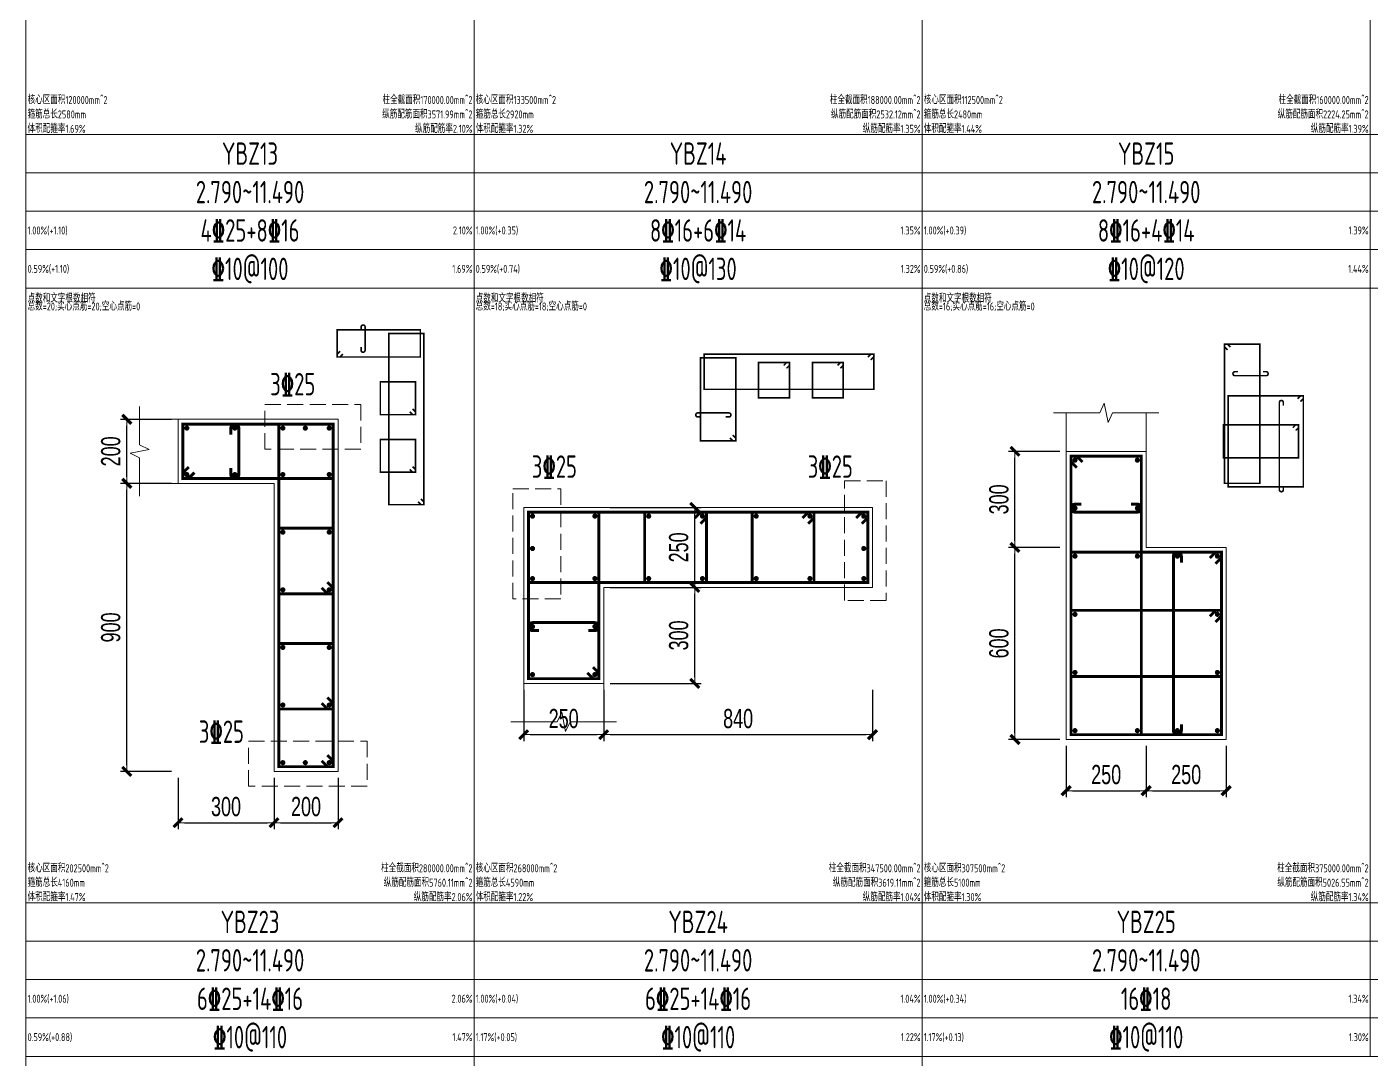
# Model space of a CAD drawing. Extents: x -129922 to 1190196, y -520662 to 139923.
# Drawn here: x 386104 to 407104, y -293520 to -277397 of the extents above; entities that cross this region are included whole.
import ezdxf
from ezdxf.enums import TextEntityAlignment as Align

# ---------------------------------------------------------------- set-up
doc = ezdxf.new("R2010")
doc.units = 0
doc.header["$LTSCALE"] = 1000
doc.header["$MEASUREMENT"] = 0
doc.linetypes.add('DASH', pattern=[0.35, 0.25, -0.1])
for name, color, linetype, lineweight in [('S-墙柱-REIN', 1, 'Continuous', 20), ('S-墙柱-大样细线', 7, 'Continuous', 20), ('S-墙柱-编号', 4, 'Continuous', 20), ('S-大样-DIM', 3, 'Continuous', 20), ('S-大样-REIN', 1, 'Continuous', 20), ('S-大样-实线', 2, 'Continuous', 20), ('S-板-BEAM', 4, 'DASH', 20), ('S-通用-TAB', 7, 'Continuous', 20)]:
    doc.layers.add(name, color=color, linetype=linetype, lineweight=lineweight)
doc.layers.add('z-计算配筋', color=7, linetype='Continuous')
doc.layers.add('配箍校核', color=34, linetype='Continuous', plot=False)
doc.styles.add('BW_Dim', font='Bweng.shx', dxfattribs={"width": 0.7, "bigfont": 'hztxt.shx'})
doc.styles.add('BW_Rein', font='tssdeng.shx', dxfattribs={"width": 0.7, "bigfont": 'hztxt.shx'})
doc.styles.add('TSSD_Rein', font='tssdeng.shx', dxfattribs={"width": 0.7, "bigfont": 'hztxt.shx'})
doc.dimstyles.new('Cyz_20_100', dxfattribs={"dimtxt": 300, "dimasz": 100, "dimexe": 100, "dimexo": 100, "dimgap": 100, "dimtad": 1, "dimdec": 0, "dimlfac": 0.2, "dimzin": 0, "dimdsep": 46, "dimtxsty": 'BW_Dim', "dimblk": '_bwk', "dimcen": 0, "dimclrt": 7, "dimadec": 0, "dimazin": 0, "dimtfac": 1, "dimtdec": 0, "dimtix": 1, "dimtmove": 2, "dimatfit": 0, "dimfxl": 0, "dimtolj": 1, "dimtzin": 0, "dimarcsym": 0})

# ---------------------------------------------------------------- blocks, each defined once
blk = doc.blocks.new('_bwk')
blk.add_line((-1, 0), (0, 0))
at = {"const_width": 0.5}
blk.add_lwpolyline([(-0.7, -0.7), (0.7, 0.7)], dxfattribs=at)
blk = doc.blocks.new('*D1531')
at = {"layer": 'Defpoints', "color": 0, "transparency": 16777216}
for p in [(403590, -288527), (404840, -288527), (404840, -289327)]:
    blk.add_point(p, dxfattribs=at)
at = {"layer": 'S-大样-DIM', "color": 0, "lineweight": -2, "transparency": 16777216}
for p, q in [((403590, -288627), (403590, -289427)), ((404840, -288627), (404840, -289427)), ((403690, -289327), (404740, -289327))]:
    blk.add_line(p, q, dxfattribs=at)
at = {"layer": 'S-大样-DIM', "color": 0, "lineweight": -2, "transparency": 16777216, "xscale": 100, "yscale": 100, "zscale": 100, "rotation": 180}
blk.add_blockref('_bwk', (403590, -289327), dxfattribs=at)
at = {"layer": 'S-大样-DIM', "color": 0, "lineweight": -2, "transparency": 16777216, "xscale": 100, "yscale": 100, "zscale": 100}
blk.add_blockref('_bwk', (404840, -289327), dxfattribs=at)
at = {"layer": 'S-大样-DIM', "color": 7, "transparency": 16777216, "insert": (404215, -289077), "char_height": 300, "attachment_point": 5, "style": 'BW_Dim'}
blk.add_mtext('\\A1;250', dxfattribs=at)
blk = doc.blocks.new('*D1532')
at = {"layer": 'Defpoints', "color": 0, "transparency": 16777216}
for p in [(402340, -288527), (403590, -288527), (403590, -289327)]:
    blk.add_point(p, dxfattribs=at)
at = {"layer": 'S-大样-DIM', "color": 0, "lineweight": -2, "transparency": 16777216}
for p, q in [((402340, -288627), (402340, -289427)), ((403590, -288627), (403590, -289427)), ((402440, -289327), (403490, -289327))]:
    blk.add_line(p, q, dxfattribs=at)
at = {"layer": 'S-大样-DIM', "color": 0, "lineweight": -2, "transparency": 16777216, "xscale": 100, "yscale": 100, "zscale": 100, "rotation": 180}
blk.add_blockref('_bwk', (402340, -289327), dxfattribs=at)
at = {"layer": 'S-大样-DIM', "color": 0, "lineweight": -2, "transparency": 16777216, "xscale": 100, "yscale": 100, "zscale": 100}
blk.add_blockref('_bwk', (403590, -289327), dxfattribs=at)
at = {"layer": 'S-大样-DIM', "color": 7, "transparency": 16777216, "insert": (402965, -289077), "char_height": 300, "attachment_point": 5, "style": 'BW_Dim'}
blk.add_mtext('\\A1;250', dxfattribs=at)
blk = doc.blocks.new('*D1533')
at = {"layer": 'Defpoints', "color": 0, "transparency": 16777216}
for p in [(401540, -284027), (402340, -284027), (402340, -285527)]:
    blk.add_point(p, dxfattribs=at)
at = {"layer": 'S-大样-DIM', "color": 0, "lineweight": -2, "transparency": 16777216}
for p, q in [((402240, -284027), (401440, -284027)), ((401540, -285427), (401540, -284127)), ((402240, -285527), (401440, -285527))]:
    blk.add_line(p, q, dxfattribs=at)
at = {"layer": 'S-大样-DIM', "color": 0, "lineweight": -2, "transparency": 16777216, "xscale": 100, "yscale": 100, "zscale": 100}
for p, rotation in [((401540, -284027), 90), ((401540, -285527), 270)]:
    blk.add_blockref('_bwk', p, dxfattribs=dict(at, rotation=rotation))
at = {"layer": 'S-大样-DIM', "color": 7, "transparency": 16777216, "insert": (401290, -284777), "char_height": 300, "attachment_point": 5, "rotation": 90, "style": 'BW_Dim'}
blk.add_mtext('\\A1;300', dxfattribs=at)
blk = doc.blocks.new('*D1534')
at = {"layer": 'Defpoints', "color": 0, "transparency": 16777216}
for p in [(401540, -285527), (402340, -285527), (402340, -288527)]:
    blk.add_point(p, dxfattribs=at)
at = {"layer": 'S-大样-DIM', "color": 0, "lineweight": -2, "transparency": 16777216}
for p, q in [((402240, -285527), (401440, -285527)), ((401540, -288427), (401540, -285627)), ((402240, -288527), (401440, -288527))]:
    blk.add_line(p, q, dxfattribs=at)
at = {"layer": 'S-大样-DIM', "color": 0, "lineweight": -2, "transparency": 16777216, "xscale": 100, "yscale": 100, "zscale": 100}
for p, rotation in [((401540, -285527), 90), ((401540, -288527), 270)]:
    blk.add_blockref('_bwk', p, dxfattribs=dict(at, rotation=rotation))
at = {"layer": 'S-大样-DIM', "color": 7, "transparency": 16777216, "insert": (401290, -287027), "char_height": 300, "attachment_point": 5, "rotation": 90, "style": 'BW_Dim'}
blk.add_mtext('\\A1;600', dxfattribs=at)
blk = doc.blocks.new('*D1535')
at = {"layer": 'Defpoints', "color": 0, "transparency": 16777216}
for p in [(395115, -287652), (399315, -287652), (399315, -288452)]:
    blk.add_point(p, dxfattribs=at)
at = {"layer": 'S-大样-DIM', "color": 0, "lineweight": -2, "transparency": 16777216}
for p, q in [((395115, -287752), (395115, -288552)), ((399315, -287752), (399315, -288552)), ((395215, -288452), (399215, -288452))]:
    blk.add_line(p, q, dxfattribs=at)
at = {"layer": 'S-大样-DIM', "color": 0, "lineweight": -2, "transparency": 16777216, "xscale": 100, "yscale": 100, "zscale": 100, "rotation": 180}
blk.add_blockref('_bwk', (395115, -288452), dxfattribs=at)
at = {"layer": 'S-大样-DIM', "color": 0, "lineweight": -2, "transparency": 16777216, "xscale": 100, "yscale": 100, "zscale": 100}
blk.add_blockref('_bwk', (399315, -288452), dxfattribs=at)
at = {"layer": 'S-大样-DIM', "color": 7, "transparency": 16777216, "insert": (397215, -288202), "char_height": 300, "attachment_point": 5, "style": 'BW_Dim'}
blk.add_mtext('\\A1;840', dxfattribs=at)
blk = doc.blocks.new('*D1536')
at = {"layer": 'Defpoints', "color": 0, "transparency": 16777216}
for p in [(393865, -287652), (395115, -287652), (395115, -288452)]:
    blk.add_point(p, dxfattribs=at)
at = {"layer": 'S-大样-DIM', "color": 0, "lineweight": -2, "transparency": 16777216}
for p, q in [((393865, -287752), (393865, -288552)), ((395115, -287752), (395115, -288552)), ((393965, -288452), (395015, -288452))]:
    blk.add_line(p, q, dxfattribs=at)
at = {"layer": 'S-大样-DIM', "color": 0, "lineweight": -2, "transparency": 16777216, "xscale": 100, "yscale": 100, "zscale": 100, "rotation": 180}
blk.add_blockref('_bwk', (393865, -288452), dxfattribs=at)
at = {"layer": 'S-大样-DIM', "color": 0, "lineweight": -2, "transparency": 16777216, "xscale": 100, "yscale": 100, "zscale": 100}
blk.add_blockref('_bwk', (395115, -288452), dxfattribs=at)
at = {"layer": 'S-大样-DIM', "color": 7, "transparency": 16777216, "insert": (394490, -288202), "char_height": 300, "attachment_point": 5, "style": 'BW_Dim'}
blk.add_mtext('\\A1;250', dxfattribs=at)
blk = doc.blocks.new('*D1537')
at = {"layer": 'Defpoints', "color": 0, "transparency": 16777216}
for p in [(395115, -284902), (396538, -284902), (395115, -286152)]:
    blk.add_point(p, dxfattribs=at)
at = {"layer": 'S-大样-DIM', "color": 0, "lineweight": -2, "transparency": 16777216}
for p, q in [((395215, -284902), (396638, -284902)), ((396538, -286052), (396538, -285002)), ((395215, -286152), (396638, -286152))]:
    blk.add_line(p, q, dxfattribs=at)
at = {"layer": 'S-大样-DIM', "color": 0, "lineweight": -2, "transparency": 16777216, "xscale": 100, "yscale": 100, "zscale": 100}
for p, rotation in [((396538, -284902), 90), ((396538, -286152), 270)]:
    blk.add_blockref('_bwk', p, dxfattribs=dict(at, rotation=rotation))
at = {"layer": 'S-大样-DIM', "color": 7, "transparency": 16777216, "insert": (396288, -285527), "char_height": 300, "attachment_point": 5, "rotation": 90, "style": 'BW_Dim'}
blk.add_mtext('\\A1;250', dxfattribs=at)
blk = doc.blocks.new('*D1538')
at = {"layer": 'Defpoints', "color": 0, "transparency": 16777216}
for p in [(395115, -286152), (396538, -286152), (395115, -287652)]:
    blk.add_point(p, dxfattribs=at)
at = {"layer": 'S-大样-DIM', "color": 0, "lineweight": -2, "transparency": 16777216}
for p, q in [((395215, -286152), (396638, -286152)), ((396538, -287552), (396538, -286252)), ((395215, -287652), (396638, -287652))]:
    blk.add_line(p, q, dxfattribs=at)
at = {"layer": 'S-大样-DIM', "color": 0, "lineweight": -2, "transparency": 16777216, "xscale": 100, "yscale": 100, "zscale": 100}
for p, rotation in [((396538, -286152), 90), ((396538, -287652), 270)]:
    blk.add_blockref('_bwk', p, dxfattribs=dict(at, rotation=rotation))
at = {"layer": 'S-大样-DIM', "color": 7, "transparency": 16777216, "insert": (396288, -286902), "char_height": 300, "attachment_point": 5, "rotation": 90, "style": 'BW_Dim'}
blk.add_mtext('\\A1;300', dxfattribs=at)
blk = doc.blocks.new('*D1539')
at = {"layer": 'Defpoints', "color": 0, "transparency": 16777216}
for p in [(389965, -289027), (390965, -289027), (390965, -289827)]:
    blk.add_point(p, dxfattribs=at)
at = {"layer": 'S-大样-DIM', "color": 0, "lineweight": -2, "transparency": 16777216}
for p, q in [((389965, -289127), (389965, -289927)), ((390965, -289127), (390965, -289927)), ((390065, -289827), (390865, -289827))]:
    blk.add_line(p, q, dxfattribs=at)
at = {"layer": 'S-大样-DIM', "color": 0, "lineweight": -2, "transparency": 16777216, "xscale": 100, "yscale": 100, "zscale": 100, "rotation": 180}
blk.add_blockref('_bwk', (389965, -289827), dxfattribs=at)
at = {"layer": 'S-大样-DIM', "color": 0, "lineweight": -2, "transparency": 16777216, "xscale": 100, "yscale": 100, "zscale": 100}
blk.add_blockref('_bwk', (390965, -289827), dxfattribs=at)
at = {"layer": 'S-大样-DIM', "color": 7, "transparency": 16777216, "insert": (390465, -289577), "char_height": 300, "attachment_point": 5, "style": 'BW_Dim'}
blk.add_mtext('\\A1;200', dxfattribs=at)
blk = doc.blocks.new('*D1540')
at = {"layer": 'Defpoints', "color": 0, "transparency": 16777216}
for p in [(388465, -289027), (389965, -289027), (389965, -289827)]:
    blk.add_point(p, dxfattribs=at)
at = {"layer": 'S-大样-DIM', "color": 0, "lineweight": -2, "transparency": 16777216}
for p, q in [((388465, -289127), (388465, -289927)), ((389965, -289127), (389965, -289927)), ((388565, -289827), (389865, -289827))]:
    blk.add_line(p, q, dxfattribs=at)
at = {"layer": 'S-大样-DIM', "color": 0, "lineweight": -2, "transparency": 16777216, "xscale": 100, "yscale": 100, "zscale": 100, "rotation": 180}
blk.add_blockref('_bwk', (388465, -289827), dxfattribs=at)
at = {"layer": 'S-大样-DIM', "color": 0, "lineweight": -2, "transparency": 16777216, "xscale": 100, "yscale": 100, "zscale": 100}
blk.add_blockref('_bwk', (389965, -289827), dxfattribs=at)
at = {"layer": 'S-大样-DIM', "color": 7, "transparency": 16777216, "insert": (389215, -289577), "char_height": 300, "attachment_point": 5, "style": 'BW_Dim'}
blk.add_mtext('\\A1;300', dxfattribs=at)
blk = doc.blocks.new('*D1541')
at = {"layer": 'Defpoints', "color": 0, "transparency": 16777216}
for p in [(387665, -283527), (388465, -283527), (388465, -284527)]:
    blk.add_point(p, dxfattribs=at)
at = {"layer": 'S-大样-DIM', "color": 0, "lineweight": -2, "transparency": 16777216}
for p, q in [((388365, -283527), (387565, -283527)), ((387665, -284427), (387665, -283627)), ((388365, -284527), (387565, -284527))]:
    blk.add_line(p, q, dxfattribs=at)
at = {"layer": 'S-大样-DIM', "color": 0, "lineweight": -2, "transparency": 16777216, "xscale": 100, "yscale": 100, "zscale": 100}
for p, rotation in [((387665, -283527), 90), ((387665, -284527), 270)]:
    blk.add_blockref('_bwk', p, dxfattribs=dict(at, rotation=rotation))
at = {"layer": 'S-大样-DIM', "color": 7, "transparency": 16777216, "insert": (387415, -284027), "char_height": 300, "attachment_point": 5, "rotation": 90, "style": 'BW_Dim'}
blk.add_mtext('\\A1;200', dxfattribs=at)
blk = doc.blocks.new('*D1542')
at = {"layer": 'Defpoints', "color": 0, "transparency": 16777216}
for p in [(387665, -284527), (388465, -284527), (388465, -289027)]:
    blk.add_point(p, dxfattribs=at)
at = {"layer": 'S-大样-DIM', "color": 0, "lineweight": -2, "transparency": 16777216}
for p, q in [((388365, -284527), (387565, -284527)), ((387665, -288927), (387665, -284627)), ((388365, -289027), (387565, -289027))]:
    blk.add_line(p, q, dxfattribs=at)
at = {"layer": 'S-大样-DIM', "color": 0, "lineweight": -2, "transparency": 16777216, "xscale": 100, "yscale": 100, "zscale": 100}
for p, rotation in [((387665, -284527), 90), ((387665, -289027), 270)]:
    blk.add_blockref('_bwk', p, dxfattribs=dict(at, rotation=rotation))
at = {"layer": 'S-大样-DIM', "color": 7, "transparency": 16777216, "insert": (387415, -286777), "char_height": 300, "attachment_point": 5, "rotation": 90, "style": 'BW_Dim'}
blk.add_mtext('\\A1;900', dxfattribs=at)

msp = doc.modelspace()

# ---------------------------------------------------------------- linework, layer by layer
at = {"layer": 'S-墙柱-REIN', "const_width": 40}
for points in [[(388582.7, -283664.2, 1), (388622.7, -283664.2, 1)], [(389332.7, -283664.2, 1), (389372.7, -283664.2, 1)], [(390082.7, -283664.2, 1), (390122.7, -283664.2, 1)], [(390433.8, -283664.2, 1), (390473.8, -283664.2, 1)], [(390807.7, -283664.2, 1), (390847.7, -283664.2, 1)], [(402457.7, -284164.2, 1), (402497.7, -284164.2, 1)], [(403432.7, -284164.2, 1), (403472.7, -284164.2, 1)], [(388582.7, -284389.2, 1), (388622.7, -284389.2, 1)], [(389332.7, -284389.2, 1), (389372.7, -284389.2, 1)], [(390082.7, -284389.2, 1), (390122.7, -284389.2, 1)], [(390807.7, -284389.2, 1), (390847.7, -284389.2, 1)], [(402457.7, -284914.2, 1), (402497.7, -284914.2, 1)], [(403432.7, -284914.2, 1), (403472.7, -284914.2, 1)], [(393982.7, -285039.2, 1), (394022.7, -285039.2, 1)], [(394957.7, -285039.2, 1), (394997.7, -285039.2, 1)], [(395797.7, -285039.2, 1), (395837.7, -285039.2, 1)], [(396637.7, -285039.2, 1), (396677.7, -285039.2, 1)], [(397477.7, -285039.2, 1), (397517.7, -285039.2, 1)], [(398317.7, -285039.2, 1), (398357.7, -285039.2, 1)], [(399157.7, -285039.2, 1), (399197.7, -285039.2, 1)], [(390082.7, -285289.2, 1), (390122.7, -285289.2, 1)], [(390807.7, -285289.2, 1), (390847.7, -285289.2, 1)], [(393982.7, -285544.6, 1), (394022.7, -285544.6, 1)], [(399157.7, -285544.6, 1), (399197.7, -285544.6, 1)], [(402457.7, -285664.2, 1), (402497.7, -285664.2, 1)], [(403432.7, -285664.2, 1), (403472.7, -285664.2, 1)], [(404057.7, -285664.2, 1), (404097.7, -285664.2, 1)], [(404682.7, -285664.2, 1), (404722.7, -285664.2, 1)], [(393982.7, -286014.2, 1), (394022.7, -286014.2, 1)], [(394957.7, -286014.2, 1), (394997.7, -286014.2, 1)], [(395797.7, -286014.2, 1), (395837.7, -286014.2, 1)], [(396637.7, -286014.2, 1), (396677.7, -286014.2, 1)], [(397477.7, -286014.2, 1), (397517.7, -286014.2, 1)], [(398317.7, -286014.2, 1), (398357.7, -286014.2, 1)], [(399157.7, -286014.2, 1), (399197.7, -286014.2, 1)], [(390082.7, -286189.2, 1), (390122.7, -286189.2, 1)], [(390807.7, -286189.2, 1), (390847.7, -286189.2, 1)], [(402457.7, -286572.6, 1), (402497.7, -286572.6, 1)], [(404682.7, -286572.6, 1), (404722.7, -286572.6, 1)], [(393982.7, -286764.2, 1), (394022.7, -286764.2, 1)], [(394957.7, -286764.2, 1), (394997.7, -286764.2, 1)], [(390082.7, -287089.2, 1), (390122.7, -287089.2, 1)], [(390807.7, -287089.2, 1), (390847.7, -287089.2, 1)], [(393982.7, -287514.2, 1), (394022.7, -287514.2, 1)], [(394957.7, -287514.2, 1), (394997.7, -287514.2, 1)], [(402457.7, -287480.9, 1), (402497.7, -287480.9, 1)], [(404682.7, -287480.9, 1), (404722.7, -287480.9, 1)], [(390082.7, -287989.2, 1), (390122.7, -287989.2, 1)], [(390807.7, -287989.2, 1), (390847.7, -287989.2, 1)], [(402457.7, -288389.2, 1), (402497.7, -288389.2, 1)], [(403432.7, -288389.2, 1), (403472.7, -288389.2, 1)], [(404057.7, -288389.2, 1), (404097.7, -288389.2, 1)], [(404682.7, -288389.2, 1), (404722.7, -288389.2, 1)], [(390082.7, -288889.2, 1), (390122.7, -288889.2, 1)], [(390433.8, -288889.2, 1), (390473.8, -288889.2, 1)], [(390807.7, -288889.2, 1), (390847.7, -288889.2, 1)]]:
    msp.add_lwpolyline(points, format="xyb", close=True, dxfattribs=at)
at = {"layer": 'S-墙柱-大样细线'}
for points in [[(389965.2, -284526.7), (388465.2, -284526.7), (388465.2, -283526.7), (390965.2, -283526.7), (390965.2, -289026.7), (389965.2, -289026.7)], [(403590.2, -285526.7), (404840.2, -285526.7), (404840.2, -288526.7), (402340.2, -288526.7), (402340.2, -284026.7), (403590.2, -284026.7)], [(395115.2, -286151.7), (395115.2, -287651.7), (393865.2, -287651.7), (393865.2, -284901.7), (399315.2, -284901.7), (399315.2, -286151.7)]]:
    msp.add_lwpolyline(points, close=True, dxfattribs=at)
at = {"layer": 'S-大样-REIN', "color": 1}
for points, const_width in [([(390996.2, -282463.4), (390950.3, -282509.4), (390950.3, -282553.6), (392250.3, -282553.6), (392250.3, -282128.6), (390950.3, -282128.6), (390950.3, -282553.6), (390994.5, -282553.6), (391040.4, -282507.6)], 25), ([(392216.4, -284813.9), (392262.3, -284859.9), (392306.5, -284859.9), (392306.5, -282184.9), (391756.5, -282184.9), (391756.5, -284859.9), (392306.5, -284859.9), (392306.5, -284815.7), (392260.6, -284769.7)], 25), ([(404904.4, -282397.5), (404858.4, -282351.5), (404814.2, -282351.5), (404814.2, -284526.5), (405364.2, -284526.5), (405364.2, -282351.5), (404814.2, -282351.5), (404814.2, -282395.7), (404860.2, -282441.7)], 25), ([(397087.6, -283818.3), (397133.5, -283864.2), (397177.7, -283864.2), (397177.7, -282564.2), (396627.7, -282564.2), (396627.7, -283864.2), (397177.7, -283864.2), (397177.7, -283820.1), (397131.8, -283774.1)], 25), ([(399288, -282598.2), (399334, -282552.2), (399334, -282508), (396684, -282508), (396684, -283058), (399334, -283058), (399334, -282508), (399289.8, -282508), (399243.8, -282554)], 25), ([(405999.5, -283248), (406045.4, -283202), (406045.4, -283157.8), (404870.4, -283157.8), (404870.4, -284582.8), (406045.4, -284582.8), (406045.4, -283157.8), (406001.2, -283157.8), (405955.3, -283203.8)], 25), ([(388632.2, -284271.4), (388540.2, -284363.4), (388540.2, -284451.7), (390890.2, -284451.7), (390890.2, -283601.7), (388540.2, -283601.7), (388540.2, -284451.7), (388628.6, -284451.7), (388720.5, -284359.8)], 45), ([(390709.9, -288859.8), (390801.8, -288951.7), (390890.2, -288951.7), (390890.2, -283601.7), (390040.2, -283601.7), (390040.2, -288951.7), (390890.2, -288951.7), (390890.2, -288863.4), (390798.3, -288771.4)], 45), ([(402595.5, -284193.7), (402503.6, -284101.7), (402415.2, -284101.7), (402415.2, -288451.7), (403515.2, -288451.7), (403515.2, -284101.7), (402415.2, -284101.7), (402415.2, -284190.1), (402507.2, -284282.1)], 45), ([(394859.9, -287484.8), (394951.8, -287576.7), (395040.2, -287576.7), (395040.2, -284976.7), (393940.2, -284976.7), (393940.2, -287576.7), (395040.2, -287576.7), (395040.2, -287488.4), (394948.3, -287396.4)], 45), ([(399148.3, -285157.1), (399240.2, -285065.1), (399240.2, -284976.7), (393940.2, -284976.7), (393940.2, -286076.7), (399240.2, -286076.7), (399240.2, -284976.7), (399151.8, -284976.7), (399059.9, -285068.7)], 45), ([(404673.3, -285782.1), (404765.2, -285690.1), (404765.2, -285601.7), (402415.2, -285601.7), (402415.2, -288451.7), (404765.2, -288451.7), (404765.2, -285601.7), (404676.8, -285601.7), (404584.9, -285693.7)], 45)]:
    msp.add_lwpolyline(points, dxfattribs=dict(at, const_width=const_width))
at = {"layer": 'S-大样-REIN'}
for points, const_width in [([(391325.3, -282134.9), (391325.3, -282084.9, -1), (391387.8, -282084.9), (391387.8, -282447.4, -1), (391325.3, -282447.4), (391325.3, -282397.4)], 25), ([(405414.2, -282782.8), (405464.2, -282782.8, -1), (405464.2, -282845.3), (404976.7, -282845.3, -1), (404976.7, -282782.8), (405026.7, -282782.8)], 25), ([(405732.9, -284576.5), (405732.9, -284626.5, -1), (405670.4, -284626.5), (405670.4, -283264, -1), (405732.9, -283264), (405732.9, -283314)], 25), ([(396634, -283489.2), (396584, -283489.2, -1), (396584, -283426.7), (397071.5, -283426.7, -1), (397071.5, -283489.2), (397021.5, -283489.2)], 25), ([(389290.2, -283764.2), (389290.2, -283664.2, -1), (389415.2, -283664.2), (389415.2, -284389.2, -1), (389290.2, -284389.2), (389290.2, -284289.2)], 45), ([(403352.7, -284851.7), (403452.7, -284851.7, -1), (403452.7, -284976.7), (402477.7, -284976.7, -1), (402477.7, -284851.7), (402577.7, -284851.7)], 45), ([(404140.2, -288289.2), (404140.2, -288389.2, -1), (404015.2, -288389.2), (404015.2, -285664.2, -1), (404140.2, -285664.2), (404140.2, -285764.2)], 45), ([(394102.7, -286826.7), (394002.7, -286826.7, -1), (394002.7, -286701.7), (394977.7, -286701.7, -1), (394977.7, -286826.7), (394877.7, -286826.7)], 45)]:
    msp.add_lwpolyline(points, format="xyb", dxfattribs=dict(at, const_width=const_width))
for points, const_width in [([(397927.6, -282685.2), (397973.5, -282639.2), (398017.7, -282639.2), (398017.7, -283189.2), (397535.2, -283189.2), (397535.2, -282639.2), (398017.7, -282639.2), (398017.7, -282683.4), (397971.8, -282729.4)], 25), ([(398767.6, -282685.2), (398813.5, -282639.2), (398857.7, -282639.2), (398857.7, -283189.2), (398375.2, -283189.2), (398375.2, -282639.2), (398857.7, -282639.2), (398857.7, -282683.4), (398811.8, -282729.4)], 25), ([(392129.3, -283363.4), (392175.3, -283409.4), (392175.3, -283453.6), (391625.3, -283453.6), (391625.3, -282941.1), (392175.3, -282941.1), (392175.3, -283453.6), (392131.1, -283453.6), (392085.1, -283407.6)], 25), ([(405924.5, -283702.1), (405970.4, -283656.2), (405970.4, -283612), (404795.4, -283612), (404795.4, -284128.6), (405970.4, -284128.6), (405970.4, -283612), (405926.2, -283612), (405880.3, -283657.9)], 25), ([(392129.3, -284263.4), (392175.3, -284309.4), (392175.3, -284353.6), (391625.3, -284353.6), (391625.3, -283841.1), (392175.3, -283841.1), (392175.3, -284353.6), (392131.1, -284353.6), (392085.1, -284307.6)], 25), ([(396539.9, -285068.7), (396631.8, -284976.7), (396720.2, -284976.7), (396720.2, -286076.7), (395755.2, -286076.7), (395755.2, -284976.7), (396720.2, -284976.7), (396720.2, -285065.1), (396628.3, -285157.1)], 45), ([(398219.9, -285068.7), (398311.8, -284976.7), (398400.2, -284976.7), (398400.2, -286076.7), (397435.2, -286076.7), (397435.2, -284976.7), (398400.2, -284976.7), (398400.2, -285065.1), (398308.3, -285157.1)], 45), ([(390798.3, -286071.4), (390890.2, -286163.4), (390890.2, -286251.7), (390040.2, -286251.7), (390040.2, -285226.7), (390890.2, -285226.7), (390890.2, -286251.7), (390801.8, -286251.7), (390709.9, -286159.8)], 45), ([(404673.3, -286690.4), (404765.2, -286598.5), (404765.2, -286510.1), (402415.2, -286510.1), (402415.2, -287543.4), (404765.2, -287543.4), (404765.2, -286510.1), (404676.8, -286510.1), (404584.9, -286602)], 45), ([(390798.3, -287871.4), (390890.2, -287963.4), (390890.2, -288051.7), (390040.2, -288051.7), (390040.2, -287026.7), (390890.2, -287026.7), (390890.2, -288051.7), (390801.8, -288051.7), (390709.9, -287959.8)], 45)]:
    msp.add_lwpolyline(points, dxfattribs=dict(at, const_width=const_width))
at = {"layer": 'S-大样-实线'}
for points in [[(402140.2, -283426.7), (402865.2, -283426.7), (402935.2, -283276.7), (402995.2, -283576.7), (403065.2, -283426.7), (403790.2, -283426.7)], [(387865.2, -284726.7), (387865.2, -284126.7), (387715.2, -284056.7), (388015.2, -283996.7), (387865.2, -283926.7), (387865.2, -283326.7)], [(402340.2, -284026.7), (402340.2, -283426.7)], [(403590.2, -284026.7), (403590.2, -283426.7)], [(388465.2, -283526.7), (387865.2, -283526.7)], [(388465.2, -284526.7), (387865.2, -284526.7)], [(393865.2, -287651.7), (393865.2, -288251.7)], [(395115.2, -287651.7), (395115.2, -288251.7)], [(393665.2, -288251.7), (394390.2, -288251.7), (394460.2, -288101.7), (394520.2, -288401.7), (394590.2, -288251.7), (395315.2, -288251.7)]]:
    msp.add_lwpolyline(points, dxfattribs=at)
at = {"layer": 'S-板-BEAM'}
for points in [[(389822.2, -283294.5), (391322.2, -283294.5), (391322.2, -283994.5), (389822.2, -283994.5)], [(398877.7, -284485.7), (399527.7, -284485.7), (399527.7, -286357.2), (398877.7, -286357.2)], [(393695.2, -284612.7), (394445.2, -284612.7), (394445.2, -286329.2), (393695.2, -286329.2)], [(389564.2, -288555.7), (391422.2, -288555.7), (391422.2, -289255.7), (389564.2, -289255.7)]]:
    msp.add_lwpolyline(points, close=True, dxfattribs=at)
at = {"layer": 'S-通用-TAB'}
for points in [[(386090.2, -281476.7), (386090.2, -269476.7), (393090.2, -269476.7), (393090.2, -281476.7), (386090.2, -281476.7), (386090.2, -279076.7), (393090.2, -279076.7), (393090.2, -279676.7), (386090.2, -279676.7), (386090.2, -280276.7), (393090.2, -280276.7), (393090.2, -280876.7), (386090.2, -280876.7), (386090.2, -281476.7)], [(393090.2, -281476.7), (393090.2, -269476.7), (400090.2, -269476.7), (400090.2, -281476.7), (393090.2, -281476.7), (393090.2, -279076.7), (400090.2, -279076.7), (400090.2, -279676.7), (393090.2, -279676.7), (393090.2, -280276.7), (400090.2, -280276.7), (400090.2, -280876.7), (393090.2, -280876.7), (393090.2, -281476.7)], [(400090.2, -281476.7), (400090.2, -269476.7), (407090.2, -269476.7), (407090.2, -281476.7), (400090.2, -281476.7), (400090.2, -279076.7), (407090.2, -279076.7), (407090.2, -279676.7), (400090.2, -279676.7), (400090.2, -280276.7), (407090.2, -280276.7), (407090.2, -280876.7), (400090.2, -280876.7), (400090.2, -281476.7)], [(407090.2, -281476.7), (407090.2, -269476.7), (414090.2, -269476.7), (414090.2, -281476.7), (407090.2, -281476.7), (407090.2, -279076.7), (414090.2, -279076.7), (414090.2, -279676.7), (407090.2, -279676.7), (407090.2, -280276.7), (414090.2, -280276.7), (414090.2, -280876.7), (407090.2, -280876.7), (407090.2, -281476.7)], [(386090.2, -293476.7), (386090.2, -281476.7), (393090.2, -281476.7), (393090.2, -293476.7), (386090.2, -293476.7), (386090.2, -291076.7), (393090.2, -291076.7), (393090.2, -291676.7), (386090.2, -291676.7), (386090.2, -292276.7), (393090.2, -292276.7), (393090.2, -292876.7), (386090.2, -292876.7), (386090.2, -293476.7)], [(393090.2, -293476.7), (393090.2, -281476.7), (400090.2, -281476.7), (400090.2, -293476.7), (393090.2, -293476.7), (393090.2, -291076.7), (400090.2, -291076.7), (400090.2, -291676.7), (393090.2, -291676.7), (393090.2, -292276.7), (400090.2, -292276.7), (400090.2, -292876.7), (393090.2, -292876.7), (393090.2, -293476.7)], [(400090.2, -293476.7), (400090.2, -281476.7), (407090.2, -281476.7), (407090.2, -293476.7), (400090.2, -293476.7), (400090.2, -291076.7), (407090.2, -291076.7), (407090.2, -291676.7), (400090.2, -291676.7), (400090.2, -292276.7), (407090.2, -292276.7), (407090.2, -292876.7), (400090.2, -292876.7), (400090.2, -293476.7)], [(407090.2, -293476.7), (407090.2, -281476.7), (414090.2, -281476.7), (414090.2, -293476.7), (407090.2, -293476.7), (407090.2, -291076.7), (414090.2, -291076.7), (414090.2, -291676.7), (407090.2, -291676.7), (407090.2, -292276.7), (414090.2, -292276.7), (414090.2, -292876.7), (407090.2, -292876.7), (407090.2, -293476.7)], [(386090.2, -305476.7), (386090.2, -293476.7), (393090.2, -293476.7), (393090.2, -305476.7), (386090.2, -305476.7), (386090.2, -303076.7), (393090.2, -303076.7), (393090.2, -303676.7), (386090.2, -303676.7), (386090.2, -304276.7), (393090.2, -304276.7), (393090.2, -304876.7), (386090.2, -304876.7), (386090.2, -305476.7)], [(393090.2, -305476.7), (393090.2, -293476.7), (400090.2, -293476.7), (400090.2, -305476.7), (393090.2, -305476.7), (393090.2, -303076.7), (400090.2, -303076.7), (400090.2, -303676.7), (393090.2, -303676.7), (393090.2, -304276.7), (400090.2, -304276.7), (400090.2, -304876.7), (393090.2, -304876.7), (393090.2, -305476.7)]]:
    msp.add_lwpolyline(points, dxfattribs=at)

# ---------------------------------------------------------------- texts
at = {"layer": 'S-墙柱-编号', "color": 8, "style": 'TSSD_Rein', "width": 0.7}
for s, p in [('YBZ13', (389590.2, -279376.7)), ('YBZ15', (403590.2, -279376.7))]:
    msp.add_text(s, height=350, dxfattribs=at).set_placement(p, align=Align.MIDDLE_CENTER)
at = {"layer": 'S-墙柱-编号', "style": 'TSSD_Rein', "width": 0.7}
for s, p in [('YBZ14', (396590.2, -279376.7)), ('2.790~11.490', (389590.2, -279976.7)), ('2.790~11.490', (396590.2, -279976.7)), ('2.790~11.490', (403590.2, -279976.7)), ('4\x8425+8\x8416', (389590.2, -280576.7)), ('\x8410@100', (389590.2, -281176.7)), ('YBZ23', (389590.2, -291376.7)), ('YBZ24', (396590.2, -291376.7)), ('YBZ25', (403590.2, -291376.7)), ('2.790~11.490', (389590.2, -291976.7)), ('2.790~11.490', (396590.2, -291976.7)), ('2.790~11.490', (403590.2, -291976.7))]:
    msp.add_text(s, height=350, dxfattribs=at).set_placement(p, align=Align.MIDDLE_CENTER)
at = {"layer": 'z-计算配筋', "style": 'BW_Rein', "width": 0.7}
for s, p in [('8\x8416+6\x8414', (396590.2, -280576.7)), ('8\x8416+4\x8414', (403590.2, -280576.7)), ('\x8410@130', (396590.2, -281176.7)), ('\x8410@120', (403590.2, -281176.7)), ('3\x8425', (390257.4, -282977.4)), ('3\x8425', (394344.7, -284265.2)), ('3\x8425', (398655.2, -284265.2)), ('3\x8425', (389142.7, -288405.7)), ('6\x8425+14\x8416', (389590.2, -292576.7)), ('6\x8425+14\x8416', (396590.2, -292576.7)), ('16\x8418', (403590.2, -292576.7)), ('\x8410@110', (389590.2, -293176.7)), ('\x8410@110', (396590.2, -293176.7)), ('\x8410@110', (403590.2, -293176.7))]:
    msp.add_text(s, height=350, dxfattribs=at).set_placement(p, align=Align.MIDDLE_CENTER)
at = {"layer": '配箍校核', "style": 'BW_Rein', "width": 0.7}
for s, p in [('核心区面积120000mm^ 2', (386115.2, -278601.7)), ('核心区面积133500mm^ 2', (393115.2, -278601.7)), ('核心区面积112500mm^ 2', (400115.2, -278601.7)), ('箍筋总长2580mm', (386115.2, -278826.7)), ('箍筋总长2920mm', (393115.2, -278826.7)), ('箍筋总长2480mm', (400115.2, -278826.7)), ('体积配箍率1.69%', (386115.2, -279051.7)), ('体积配箍率1.32%', (393115.2, -279051.7)), ('体积配箍率1.44%', (400115.2, -279051.7)), ('点数和文字根数相符', (386115.2, -281701.7)), ('点数和文字根数相符', (393115.2, -281701.7)), ('点数和文字根数相符', (400115.2, -281701.7)), ('总数=20;实心点筋=20;空心点筋=0', (386115.2, -281826.7)), ('总数=18;实心点筋=18;空心点筋=0', (393115.2, -281826.7)), ('总数=16;实心点筋=16;空心点筋=0', (400115.2, -281826.7)), ('核心区面积202500mm^ 2', (386115.2, -290601.7)), ('核心区面积268000mm^ 2', (393115.2, -290601.7)), ('核心区面积307500mm^ 2', (400115.2, -290601.7)), ('箍筋总长4160mm', (386115.2, -290826.7)), ('箍筋总长4590mm', (393115.2, -290826.7)), ('箍筋总长5100mm', (400115.2, -290826.7)), ('体积配箍率1.47%', (386115.2, -291051.7)), ('体积配箍率1.22%', (393115.2, -291051.7)), ('体积配箍率1.30%', (400115.2, -291051.7))]:
    msp.add_text(s, height=125, dxfattribs=at).set_placement(p)
for s, p in [('柱全截面积170000.00mm^ 2', (393065.2, -278601.7)), ('柱全截面积188000.00mm^ 2', (400065.2, -278601.7)), ('柱全截面积160000.00mm^ 2', (407065.2, -278601.7)), ('纵筋配筋面积3571.99mm^ 2', (393065.2, -278826.7)), ('纵筋配筋面积2532.12mm^ 2', (400065.2, -278826.7)), ('纵筋配筋面积2224.25mm^ 2', (407065.2, -278826.7)), ('纵筋配筋率2.10%', (393065.2, -279051.7)), ('纵筋配筋率1.35%', (400065.2, -279051.7)), ('纵筋配筋率1.39%', (407065.2, -279051.7)), ('柱全截面积280000.00mm^ 2', (393065.2, -290601.7)), ('柱全截面积347500.00mm^ 2', (400065.2, -290601.7)), ('柱全截面积375000.00mm^ 2', (407065.2, -290601.7)), ('纵筋配筋面积5760.11mm^ 2', (393065.2, -290826.7)), ('纵筋配筋面积3619.11mm^ 2', (400065.2, -290826.7)), ('纵筋配筋面积5026.55mm^ 2', (407065.2, -290826.7)), ('纵筋配筋率2.06%', (393065.2, -291051.7)), ('纵筋配筋率1.04%', (400065.2, -291051.7)), ('纵筋配筋率1.34%', (407065.2, -291051.7))]:
    msp.add_text(s, height=125, dxfattribs=at).set_placement(p, align=Align.RIGHT)
for s, p in [('1.00%(+1.10)', (386115.2, -280576.7)), ('1.00%(+0.35)', (393115.2, -280576.7)), ('1.00%(+0.39)', (400115.2, -280576.7)), ('0.59%(+1.10)', (386115.2, -281176.7)), ('0.59%(+0.74)', (393115.2, -281176.7)), ('0.59%(+0.86)', (400115.2, -281176.7)), ('1.00%(+1.06)', (386115.2, -292576.7)), ('1.00%(+0.04)', (393115.2, -292576.7)), ('1.00%(+0.34)', (400115.2, -292576.7)), ('0.59%(+0.88)', (386115.2, -293176.7)), ('1.17%(+0.05)', (393115.2, -293176.7)), ('1.17%(+0.13)', (400115.2, -293176.7))]:
    msp.add_text(s, height=125, dxfattribs=at).set_placement(p, align=Align.MIDDLE_LEFT)
for s, p in [('2.10%', (393065.2, -280576.7)), ('1.35%', (400065.2, -280576.7)), ('1.39%', (407065.2, -280576.7)), ('1.69%', (393065.2, -281176.7)), ('1.32%', (400065.2, -281176.7)), ('1.44%', (407065.2, -281176.7)), ('2.06%', (393065.2, -292576.7)), ('1.04%', (400065.2, -292576.7)), ('1.34%', (407065.2, -292576.7)), ('1.47%', (393065.2, -293176.7)), ('1.22%', (400065.2, -293176.7)), ('1.30%', (407065.2, -293176.7))]:
    msp.add_text(s, height=125, dxfattribs=at).set_placement(p, align=Align.MIDDLE_RIGHT)

# ---------------------------------------------------------------- dimensions: what is measured, and where the dimension line sits
at = {"layer": 'S-大样-DIM'}
for base, p1, p2, picture, middle in [((387665.2, -283526.7), (388465.2, -284526.7), (388465.2, -283526.7), '*D1541', (387415.2, -284026.7)), ((401540.2, -284026.7), (402340.2, -285526.7), (402340.2, -284026.7), '*D1533', (401290.2, -284776.7)), ((387665.2, -284526.7), (388465.2, -289026.7), (388465.2, -284526.7), '*D1542', (387415.2, -286776.7)), ((396538.3, -284901.7), (395115.2, -286151.7), (395115.2, -284901.7), '*D1537', (396288.3, -285526.7)), ((401540.2, -285526.7), (402340.2, -288526.7), (402340.2, -285526.7), '*D1534', (401290.2, -287026.7)), ((396538.3, -286151.7), (395115.2, -287651.7), (395115.2, -286151.7), '*D1538', (396288.3, -286901.7))]:
    dim = msp.add_linear_dim(base=base, p1=p1, p2=p2, angle=90, dimstyle='Cyz_20_100', dxfattribs=at)
    dim.commit()
    dim.dimension.update_dxf_attribs({"geometry": picture, "text_midpoint": middle})
for base, p1, p2, picture, middle in [((395115.2, -288451.7), (393865.2, -287651.7), (395115.2, -287651.7), '*D1536', (394490.2, -288201.7)), ((399315.2, -288451.7), (395115.2, -287651.7), (399315.2, -287651.7), '*D1535', (397215.2, -288201.7)), ((403590.2, -289326.7), (402340.2, -288526.7), (403590.2, -288526.7), '*D1532', (402965.2, -289076.7)), ((404840.2, -289326.7), (403590.2, -288526.7), (404840.2, -288526.7), '*D1531', (404215.2, -289076.7)), ((389965.2, -289826.7), (388465.2, -289026.7), (389965.2, -289026.7), '*D1540', (389215.2, -289576.7)), ((390965.2, -289826.7), (389965.2, -289026.7), (390965.2, -289026.7), '*D1539', (390465.2, -289576.7))]:
    dim = msp.add_linear_dim(base=base, p1=p1, p2=p2, dimstyle='Cyz_20_100', dxfattribs=at)
    dim.commit()
    dim.dimension.update_dxf_attribs({"geometry": picture, "text_midpoint": middle})

doc.saveas('drawing.dxf')
